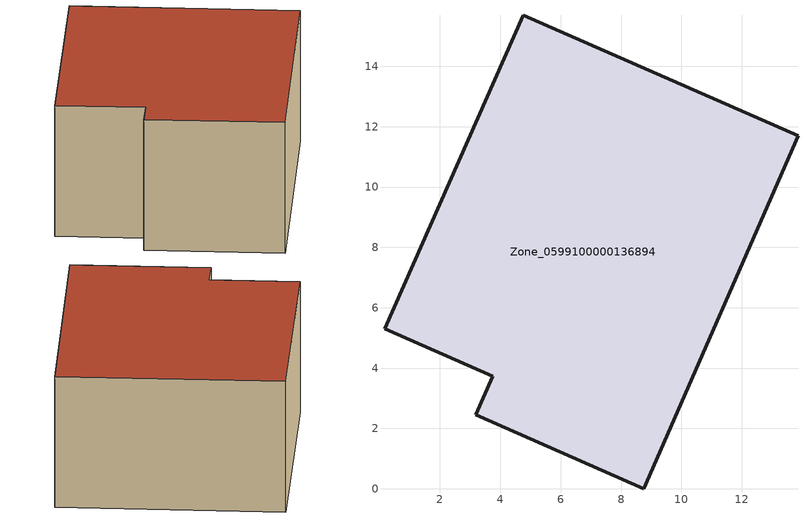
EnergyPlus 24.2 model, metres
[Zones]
Zone_0599100000136894
 floor ground (C_G): 3.18,2.45 3.74,3.73 0.16,5.3 4.77,15.7 13.87,11.7 8.75,0 z0
 wall outside (C_F): 3.74,3.73 3.18,2.45 8.75,0 13.87,11.7 4.77,15.7 0.16,5.3 3.74,3.73 z0:6.07
 roof outside (C_R): 4.77,15.7 0.16,5.3 3.74,3.73 3.18,2.45 8.75,0 13.87,11.7 z6.07
[BUILDING]
Pand.0599100000136894: North Axis=0; Terrain=City; Loads Convergence Tolerance Value=0.04; Temperature Convergence Tolerance Value=0.4; Solar Distribution=FullExterior; Maximum Number of Warmup Days=25; Minimum Number of Warmup Days=1
[Site:Location]
Rotterdam.The.Hague.AP_ZH_NLD Design_Conditions: Latitude=51.96; Longitude=4.45; Time Zone=1; Elevation=-4.5
[SITE:GROUNDTEMPERATURE:BUILDINGSURFACE]
18, 18, 18, 18, 18, 18, 18, 18, 18, 18, 18, 18
[MATERIAL] Thermal Absorptance=0.9; Solar Absorptance=0.7; Visible Absorptance=0.7
Name | Roughness | Thickness | Conductivity | Density | Specific Heat
G.TC.1946-1964 | MediumSmooth | 0.15 | 1 | 540 | 1210
F.TC.1946-1964 | Rough | 0.3 | 0.857143 | 1920 | 840
R.TC.1946-1964 | MediumRough | 0.2 | 0.235294 | 1500 | 1000
[CONSTRUCTION]
C_G: G.TC.1946-1964
C_F: F.TC.1946-1964
C_R: R.TC.1946-1964
[ZONE]
Zone_0599100000136894: Type=1; Multiplier=1; Ceiling Height=Autocalculate; Volume=Autocalculate; Floor Area=autocalculate; Part of Total Floor Area=Yes
[ZONEINFILTRATION:DESIGNFLOWRATE]
Infil_Zone_0599100000136894: Zone or ZoneList or Space or SpaceList=Zone_0599100000136894; Schedule=AlwaysOn; Design Flow Rate Calculation Method=Flow/Area; Flow Rate per Floor Area=0.003; Constant Term Coefficient=1; Temperature Term Coefficient=0; Velocity Term Coefficient=0; Velocity Squared Term Coefficient=0
[HVACTEMPLATE:ZONE:IDEALLOADSAIRSYSTEM]
Zone_0599100000136894: Maximum Heating Supply Air Temperature=50; Minimum Cooling Supply Air Temperature=13; Maximum Heating Supply Air Humidity Ratio=0.0156; Minimum Cooling Supply Air Humidity Ratio=0.0077; Heating Limit=NoLimit; Cooling Limit=NoLimit; Dehumidification Control Type=ConstantSensibleHeatRatio; Cooling Sensible Heat Ratio=0.7; Dehumidification Setpoint=60; Humidification Control Type=None; Humidification Setpoint=30; Outdoor Air Method=None; Outdoor Air Flow Rate per Person=0.00944; Outdoor Air Flow Rate per Zone Floor Area=0; Outdoor Air Flow Rate per Zone=0; Demand Controlled Ventilation Type=None; Outdoor Air Economizer Type=NoEconomizer; Heat Recovery Type=None; Sensible Heat Recovery Effectiveness=0.7; Latent Heat Recovery Effectiveness=0.65
[ZONECONTROL:THERMOSTAT]
ThermostatControl_Zone_0599100000136894: Zone or ZoneList=Zone_0599100000136894; Control Type Schedule=DualSetpointControlType; Control 1=Thermostat_Zone_0599100000136894; Temperature Difference Between Cutout And Setpoint=0
[THERMOSTATSETPOINT:DUALSETPOINT]
Thermostat_Zone_0599100000136894: Heating Setpoint Temperature Schedule=HeatingSetpoint_Zone_0599100000136894; Cooling Setpoint Temperature Schedule=CoolingSetpoint_Zone_0599100000136894
[SCHEDULE:COMPACT]
HeatingSetpoint_Zone_0599100000136894: Through: 12/31, For: AllDays, Until: 24:00, 21
CoolingSetpoint_Zone_0599100000136894: Through: 12/31, For: AllDays, Until: 24:00, 24
DualSetpointControlType: Through: 12/31, For: AllDays, Until: 24:00, 4
AlwaysOn: Through: 12/31, For: AllDays, Until: 24:00, 1
